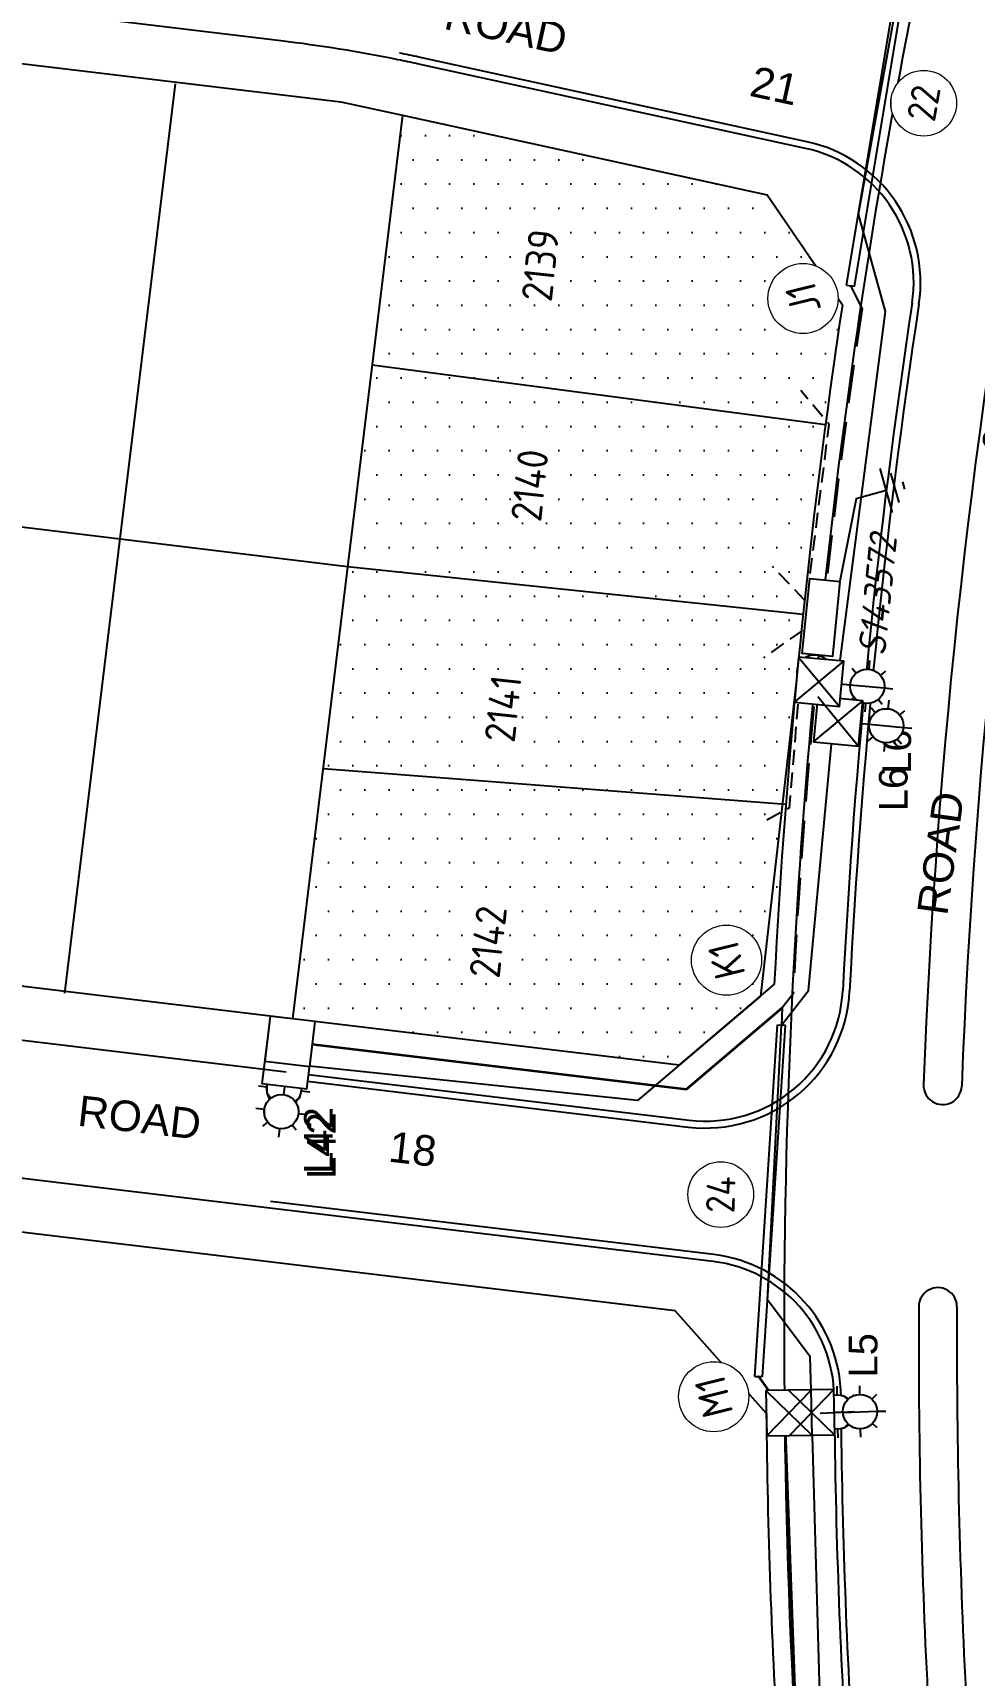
# Model space of a CAD drawing. Extents: x 294483 to 298733, y 6233899 to 6239242.
# Drawn here: x 296224.8 to 296286.4, y 6236632.6 to 6236740.2 of the extents above; entities that cross this region are included whole.
import ezdxf
from ezdxf.enums import TextEntityAlignment as Align

# ---------------------------------------------------------------- set-up
doc = ezdxf.new("R2010")
doc.units = 0
doc.linetypes.add('DASHED', pattern=[0.75, 0.5, -0.25])
doc.linetypes.add('Trench-Service', pattern=[1.5, 1, -0.5])
for name, color, linetype in [('_User Duct ID', 3, 'Continuous'), ('_USER_SITEPLAN', 7, 'Continuous'), ('_User_SLCP', 6, 'Continuous'), ('Duct_SP_NEW', 2, 'Continuous'), ('Equip_LV_NEW', 2, 'Continuous'), ('Equip_SP_SL_NEW', 2, 'Continuous'), ('Mains_LV_NEW_R6', 2, 'Continuous'), ('Mains_LV_NEW_T84', 2, 'Continuous'), ('Mains_SL_NEW_C57', 2, 'Continuous'), ('Notes', 7, 'Continuous'), ('Notes_LV_MISC', 7, 'Continuous'), ('Notes_SP_NEW', 2, 'Continuous'), ('Services_SP_NEW_UG', 2, 'Trench-Service'), ('SupportsOH_SP_TR_HV_LV_SL_EXT', 7, 'Continuous'), ('SupportsUG_SP_LV_NEW', 2, 'Continuous'), ('SupportsUG_SP_LV_SL_NEW', 2, 'Continuous'), ('Trench_SP_NEW', 2, 'Continuous')]:
    doc.layers.add(name, color=color, linetype=linetype)
doc.layers.add('Cadastre Land Parcels_SP_EXT', color=9, linetype='Continuous', lineweight=5)
doc.styles.add('iecARIAL', font='arial.ttf', dxfattribs={"height": 2})
doc.styles.add('ieISOCP', font='isocp.shx')
doc.styles.add('POLE_LABEL', font='arial.ttf')
doc.styles.add('SL_LABEL', font='arial.ttf')
doc.styles.get("Standard").update_dxf_attribs({"font": 'isocp.shx'})
doc.linetypes.add('Cable 4', pattern='A,5.25,-0.1,["o",Standard,S=2,R=0,X=1.5,Y=-0.7],-4', length=9.35)
doc.linetypes.add('Cable 5', pattern='A,10,-1,["o",Standard,S=2,R=0,X=-1,Y=-0.7],-1e-05,["o",Standard,S=2,R=0,X=-0.2,Y=-0.7],-1.2', length=12.20001)
doc.linetypes.add('Cable New UG', pattern='A,7,-0.25,["x",Standard,S=2,R=0,X=0.2,Y=-0.8],-2.1', length=9.35)
doc.linetypes.add('IE Trench HV', pattern='A,7,-0.2,["/",Standard,S=3,R=0,X=0.6,Y=-1.4],-2.5', length=9.7)

# ---------------------------------------------------------------- blocks, each defined once
blk = doc.blocks.new('PILLAR_NEW')
for tag, height, flags, p in [('ASSET_NUM', 2.5, 8, (2, 4)), ('STREET_CODE', 0.2, 9, (1.5, 2)), ('OWNED_BY', 0.2, 9, (1.5, 1.8))]:
    blk.add_attdef(tag, text='', height=height, dxfattribs=dict(flags=flags)).set_placement(p, align=Align.MIDDLE_LEFT)
blk.add_wipeout([(-2.47, 0.99), (2.47, 0.99), (2.47, -0.99), (-2.47, -0.99)])
at = {"lineweight": -3}
blk.add_lwpolyline([(-2.47, 0.99), (2.47, 0.99), (2.47, -0.99), (-2.47, -0.99)], close=True, dxfattribs=at)
for tag, flags, p in [('STATE', 9, (1.5, 1.2)), ('SUPPORT_TYPE', 9, (1.5, 1)), ('OPERATED_BY', 9, (1.5, 1.6)), ('MAINTAINED_BY', 9, (1.5, 1.4)), ('SUBURB', 9, (1.5, 0.2)), ('STREETNAME', 9, (1.5, 0)), ('USAGE', 9, (1.5, 0.8)), ('LEGEND', 9, (1.5, 0.6)), ('PARENT', 9, (1.5, 0.4)), ('Z', 1, (1.5, -0.6)), ('LOCATION', 9, (1.5, -0.2)), ('NOTES', 9, (1.5, -0.4))]:
    blk.add_attdef(tag, text='', height=0.2, dxfattribs=dict(flags=flags)).set_placement(p, align=Align.MIDDLE_LEFT)
blk = doc.blocks.new('*U15')
blk.add_line((0, 0), (0, 0))
for tag, p, flags in [('Z', (0, 0), 1), ('OPERATED_BY', (0, -9.61), 9)]:
    blk.add_attdef(tag, p, '', height=0.2, dxfattribs=dict(flags=flags))
at = {"style": 'SL_LABEL', "flags": 9}
blk.add_attdef('STREET_CODE', text='', height=0.2, dxfattribs=at).set_placement((0, -0.2), align=Align.MIDDLE_LEFT)
for tag, height, flags, p in [('CONSTRUCTED_VOLTAGE', 0.2, 9, (0, -0.4)), ('CONTROL_TYPE', 0.2, 9, (0, -0.6)), ('LANTERN_PURPOSE', 0.2, 9, (0, -0.8)), ('LANTERN_TYPE', 0.2, 9, (0, -1)), ('NO_PHASES', 0.2, 9, (0, -1.2)), ('OPERATING_VOLTAGE', 0.2, 9, (0, -1.4)), ('STATE', 0.2, 9, (0, -2)), ('ORIENTATION', 0.2, 9, (0, -1.6)), ('OWNED_BY', 0.2, 9, (0, -1.8)), ('USAGE', 0.2, 9, (0, -2.2)), ('CEXIST', 0.2, 9, (0, -2.4)), ('CNEW', 0.2, 9, (0, -2.6)), ('CNUMBER', 0.2, 9, (0, -2.8)), ('LNUMBER', 2.5, 8, (1.2, -2.8)), ('CREMOVE', 0.2, 9, (0, -3)), ('CREPLACE', 0.2, 9, (0, -3.2)), ('LKINGHEIGHT', 0.2, 9, (0, -3.4)), ('LBRACKET', 0.2, 9, (0, -3.6)), ('LBRACKETVOCAB', 0.2, 9, (0, -3.8)), ('LCATEGORY', 0.2, 9, (0, -4)), ('LCHARGE1', 0.2, 9, (0, -4.2)), ('LCHARGE1PERCENT', 0.2, 9, (0, -4.4)), ('LCHARGE2', 0.2, 9, (0, -4.6)), ('LCHARGE2PERCENT', 0.2, 9, (0, -4.8)), ('LCHARGE3', 0.2, 9, (0, -5)), ('LCHARGE3PERCENT', 0.2, 9, (0, -5.2)), ('LEXIST', 0.2, 9, (0, -5.4)), ('LLAMP', 0.2, 9, (0, -5.6)), ('LLAMPVOCAB', 0.2, 9, (0, -5.8)), ('LMAST', 0.2, 9, (0, -6)), ('LMASTVOCAB', 0.2, 9, (0, -6.2)), ('LNEW', 0.2, 9, (0, -6.4)), ('LANTNUMBER', 0.2, 9, (0, -6.6)), ('LOUTREACH', 0.2, 9, (0, -7)), ('LOUTREACHVOCAB', 0.2, 9, (0, -7.2)), ('SUBURB', 0.2, 9, (0, -8.6)), ('LRATECODE', 0.2, 9, (0, -7.4)), ('LREMOVE', 0.2, 9, (0, -7.6)), ('LREPLACE', 0.2, 9, (0, -7.8)), ('LTYPE', 0.2, 9, (0, -8)), ('LTYPEVOCAB', 0.2, 9, (0, -8.2)), ('LEGEND', 0.2, 9, (0, -8.4)), ('STREETNAME', 0.2, 9, (0, -8.8)), ('LOCATION', 0.2, 9, (0, -9)), ('NOTES', 0.2, 9, (0, -9.2)), ('MAINTAINED_BY', 0.2, 9, (0, -9.86))]:
    blk.add_attdef(tag, text='', height=height, dxfattribs=dict(flags=flags)).set_placement(p, align=Align.MIDDLE_LEFT)
at = {"color": 82, "lineweight": 25, "true_color": 0x23df20}
blk.add_wipeout([(0, 5.72), (-0.43, 5.65), (-0.86, 5.45), (-1.18, 5.14), (-1.35, 4.86), (-1.5, 4.22), (-1.33, 3.53), (-1.06, 3.16), (-0.61, 2.85), (0, 2.72), (0.67, 2.87), (1.06, 3.16), (1.35, 3.57), (1.5, 4.22), (1.39, 4.77), (1.06, 5.28), (0.64, 5.58)], dxfattribs=at)
for p, q in [((0, 5.72), (0, 6.47)), ((-1.46, 5.68), (-1.06, 5.28)), ((1.46, 5.68), (1.06, 5.28)), ((-2.25, 4.22), (-1.5, 4.22)), ((-1.46, 2.76), (-1.06, 3.16)), ((1.46, 2.76), (1.06, 3.16)), ((1.5, 4.22), (2.25, 4.22)), ((0, 0), (0, 2.72))]:
    blk.add_line(p, q)
blk.add_circle((0, 4.22), 1.5)
blk = doc.blocks.new('COLUMN_NEW')
for tag, height, flags, p in [('ASSET_NUM', 2.5, 8, (2, 2)), ('LOCATION', 0.2, 9, (1.5, -2.2)), ('Z', 0.2, 1, (1.5, -2.8)), ('NOTES', 0.2, 9, (1.5, -2.4)), ('LABEL_ALIGNMENT', 0.2, 9, (1.5, -2.6))]:
    blk.add_attdef(tag, text='', height=height, dxfattribs=dict(flags=flags)).set_placement(p, align=Align.MIDDLE_LEFT)
blk.add_wipeout([(-1.485, -1.485), (1.485, -1.485), (1.485, 1.485), (-1.485, 1.485)])
at = {"lineweight": -3}
blk.add_lwpolyline([(-1.485, -1.485), (1.485, -1.485), (1.485, 1.485), (-1.485, 1.485)], close=True, dxfattribs=at)
at = {"style": 'POLE_LABEL', "flags": 9}
blk.add_attdef('STRUCTURE_PLANT_NUMBER', text='', height=0.2, dxfattribs=at).set_placement((1.5, 0.242), align=Align.MIDDLE_LEFT)
at = {"flags": 9}
for tag, p in [('STREET_CODE', (1.5, 0)), ('STATE', (1.5, -1)), ('COLUMN_TYPE', (1.5, -0.2)), ('OWNED_BY', (1.5, -0.4)), ('OPERATED_BY', (1.5, -0.6)), ('MAINTAINED_BY', (1.5, -0.8)), ('SUBURB', (1.5, -1.8)), ('STREETNAME', (1.5, -2)), ('USAGE', (1.5, -1.2)), ('LEGEND', (1.5, -1.4)), ('PARENT', (1.5, -1.6))]:
    blk.add_attdef(tag, text='', height=0.2, dxfattribs=at).set_placement(p, align=Align.MIDDLE_LEFT)
blk = doc.blocks.new('*U25')
blk.add_line((0, 0), (0, 0))
for tag, p, flags in [('Z', (0, 0), 1), ('OPERATED_BY', (0, -9.61), 9)]:
    blk.add_attdef(tag, p, '', height=0.2, dxfattribs=dict(flags=flags))
at = {"style": 'SL_LABEL', "flags": 9}
blk.add_attdef('STREET_CODE', text='', height=0.2, dxfattribs=at).set_placement((0, -0.2), align=Align.MIDDLE_LEFT)
for tag, height, flags, p in [('CONSTRUCTED_VOLTAGE', 0.2, 9, (0, -0.4)), ('CONTROL_TYPE', 0.2, 9, (0, -0.6)), ('LANTERN_PURPOSE', 0.2, 9, (0, -0.8)), ('LANTERN_TYPE', 0.2, 9, (0, -1)), ('NO_PHASES', 0.2, 9, (0, -1.2)), ('OPERATING_VOLTAGE', 0.2, 9, (0, -1.4)), ('STATE', 0.2, 9, (0, -2)), ('ORIENTATION', 0.2, 9, (0, -1.6)), ('OWNED_BY', 0.2, 9, (0, -1.8)), ('USAGE', 0.2, 9, (0, -2.2)), ('CEXIST', 0.2, 9, (0, -2.4)), ('CNEW', 0.2, 9, (0, -2.6)), ('CNUMBER', 0.2, 9, (0, -2.8)), ('LNUMBER', 2.5, 8, (1.2, -2.8)), ('CREMOVE', 0.2, 9, (0, -3)), ('CREPLACE', 0.2, 9, (0, -3.2)), ('LKINGHEIGHT', 0.2, 9, (0, -3.4)), ('LBRACKET', 0.2, 9, (0, -3.6)), ('LBRACKETVOCAB', 0.2, 9, (0, -3.8)), ('LCATEGORY', 0.2, 9, (0, -4)), ('LCHARGE1', 0.2, 9, (0, -4.2)), ('LCHARGE1PERCENT', 0.2, 9, (0, -4.4)), ('LCHARGE2', 0.2, 9, (0, -4.6)), ('LCHARGE2PERCENT', 0.2, 9, (0, -4.8)), ('LCHARGE3', 0.2, 9, (0, -5)), ('LCHARGE3PERCENT', 0.2, 9, (0, -5.2)), ('LEXIST', 0.2, 9, (0, -5.4)), ('LLAMP', 0.2, 9, (0, -5.6)), ('LLAMPVOCAB', 0.2, 9, (0, -5.8)), ('LMAST', 0.2, 9, (0, -6)), ('LMASTVOCAB', 0.2, 9, (0, -6.2)), ('LNEW', 0.2, 9, (0, -6.4)), ('LANTNUMBER', 0.2, 9, (0, -6.6)), ('LOUTREACH', 0.2, 9, (0, -7)), ('LOUTREACHVOCAB', 0.2, 9, (0, -7.2)), ('SUBURB', 0.2, 9, (0, -8.6)), ('LRATECODE', 0.2, 9, (0, -7.4)), ('LREMOVE', 0.2, 9, (0, -7.6)), ('LREPLACE', 0.2, 9, (0, -7.8)), ('LTYPE', 0.2, 9, (0, -8)), ('LTYPEVOCAB', 0.2, 9, (0, -8.2)), ('LEGEND', 0.2, 9, (0, -8.4)), ('STREETNAME', 0.2, 9, (0, -8.8)), ('LOCATION', 0.2, 9, (0, -9)), ('NOTES', 0.2, 9, (0, -9.2)), ('MAINTAINED_BY', 0.2, 9, (0, -9.86))]:
    blk.add_attdef(tag, text='', height=height, dxfattribs=dict(flags=flags)).set_placement(p, align=Align.MIDDLE_LEFT)
at = {"color": 82, "lineweight": 25, "true_color": 0x23df20}
blk.add_wipeout([(0, 5.72), (-0.43, 5.65), (-0.86, 5.45), (-1.18, 5.14), (-1.35, 4.86), (-1.5, 4.22), (-1.33, 3.53), (-1.06, 3.16), (-0.61, 2.85), (0, 2.72), (0.67, 2.87), (1.06, 3.16), (1.35, 3.57), (1.5, 4.22), (1.39, 4.77), (1.06, 5.28), (0.64, 5.58)], dxfattribs=at)
for p, q in [((0, 5.72), (0, 6.47)), ((-1.46, 5.68), (-1.06, 5.28)), ((1.46, 5.68), (1.06, 5.28)), ((-2.25, 4.22), (-1.5, 4.22)), ((-1.46, 2.76), (-1.06, 3.16)), ((1.46, 2.76), (1.06, 3.16)), ((1.5, 4.22), (2.25, 4.22)), ((0, 0), (0, 2.72))]:
    blk.add_line(p, q)
blk.add_circle((0, 4.22), 1.5)
blk = doc.blocks.new('DUCT_INDICATOR')
at = {"color": 7, "lineweight": 9}
blk.add_attdef('CODE', text='', height=1.8, dxfattribs=at).set_placement((-4.4, 4.91), align=Align.MIDDLE_CENTER)
at = {"color": 7, "linetype": 'Continuous'}
blk.add_wipeout([(0, 2.87), (-0.98, 2.7), (-1.6, 2.39), (-2.18, 1.88), (-2.67, 1.06), (-2.87, 0), (-2.74, -0.87), (-2.4, -1.58), (-1.97, -2.09), (-1.13, -2.64), (-0.48, -2.83), (0.75, -2.78), (1.67, -2.34), (2.39, -1.59), (2.69, -1), (2.84, -0.42), (2.87, 0), (2.82, 0.56), (2.68, 1.05), (2.49, 1.44), (2.19, 1.86), (1.81, 2.23), (1.32, 2.55), (0.85, 2.75)], dxfattribs=at)
at = {"color": 7, "lineweight": 18}
blk.add_circle((0, 0), 2.87, dxfattribs=at)
at = {"color": 7, "lineweight": 9, "flags": 1}
blk.add_attdef('Z', (0, 0), '', height=0.2, dxfattribs=at)
blk = doc.blocks.new('*U136')
blk.add_line((0, 0), (0, 0))
for tag, p, flags in [('Z', (0, 0), 1), ('OPERATED_BY', (0, -9.61), 9)]:
    blk.add_attdef(tag, p, '', height=0.2, dxfattribs=dict(flags=flags))
at = {"style": 'SL_LABEL', "flags": 9}
blk.add_attdef('STREET_CODE', text='', height=0.2, dxfattribs=at).set_placement((0, -0.2), align=Align.MIDDLE_LEFT)
for tag, height, flags, p in [('CONSTRUCTED_VOLTAGE', 0.2, 9, (0, -0.4)), ('CONTROL_TYPE', 0.2, 9, (0, -0.6)), ('LANTERN_PURPOSE', 0.2, 9, (0, -0.8)), ('LANTERN_TYPE', 0.2, 9, (0, -1)), ('NO_PHASES', 0.2, 9, (0, -1.2)), ('OPERATING_VOLTAGE', 0.2, 9, (0, -1.4)), ('STATE', 0.2, 9, (0, -2)), ('ORIENTATION', 0.2, 9, (0, -1.6)), ('OWNED_BY', 0.2, 9, (0, -1.8)), ('USAGE', 0.2, 9, (0, -2.2)), ('CEXIST', 0.2, 9, (0, -2.4)), ('CNEW', 0.2, 9, (0, -2.6)), ('CNUMBER', 0.2, 9, (0, -2.8)), ('LNUMBER', 2.5, 8, (1.2, -2.8)), ('CREMOVE', 0.2, 9, (0, -3)), ('CREPLACE', 0.2, 9, (0, -3.2)), ('LKINGHEIGHT', 0.2, 9, (0, -3.4)), ('LBRACKET', 0.2, 9, (0, -3.6)), ('LBRACKETVOCAB', 0.2, 9, (0, -3.8)), ('LCATEGORY', 0.2, 9, (0, -4)), ('LCHARGE1', 0.2, 9, (0, -4.2)), ('LCHARGE1PERCENT', 0.2, 9, (0, -4.4)), ('LCHARGE2', 0.2, 9, (0, -4.6)), ('LCHARGE2PERCENT', 0.2, 9, (0, -4.8)), ('LCHARGE3', 0.2, 9, (0, -5)), ('LCHARGE3PERCENT', 0.2, 9, (0, -5.2)), ('LEXIST', 0.2, 9, (0, -5.4)), ('LLAMP', 0.2, 9, (0, -5.6)), ('LLAMPVOCAB', 0.2, 9, (0, -5.8)), ('LMAST', 0.2, 9, (0, -6)), ('LMASTVOCAB', 0.2, 9, (0, -6.2)), ('LNEW', 0.2, 9, (0, -6.4)), ('LANTNUMBER', 0.2, 9, (0, -6.6)), ('LOUTREACH', 0.2, 9, (0, -7)), ('LOUTREACHVOCAB', 0.2, 9, (0, -7.2)), ('SUBURB', 0.2, 9, (0, -8.6)), ('LRATECODE', 0.2, 9, (0, -7.4)), ('LREMOVE', 0.2, 9, (0, -7.6)), ('LREPLACE', 0.2, 9, (0, -7.8)), ('LTYPE', 0.2, 9, (0, -8)), ('LTYPEVOCAB', 0.2, 9, (0, -8.2)), ('LEGEND', 0.2, 9, (0, -8.4)), ('STREETNAME', 0.2, 9, (0, -8.8)), ('LOCATION', 0.2, 9, (0, -9)), ('NOTES', 0.2, 9, (0, -9.2)), ('MAINTAINED_BY', 0.2, 9, (0, -9.86))]:
    blk.add_attdef(tag, text='', height=height, dxfattribs=dict(flags=flags)).set_placement(p, align=Align.MIDDLE_LEFT)
at = {"color": 82, "lineweight": 25, "true_color": 0x23df20}
blk.add_wipeout([(0, 5.72), (-0.43, 5.65), (-0.86, 5.45), (-1.18, 5.14), (-1.35, 4.86), (-1.5, 4.22), (-1.33, 3.53), (-1.06, 3.16), (-0.61, 2.85), (0, 2.72), (0.67, 2.87), (1.06, 3.16), (1.35, 3.57), (1.5, 4.22), (1.39, 4.77), (1.06, 5.28), (0.64, 5.58)], dxfattribs=at)
for p, q in [((0, 5.72), (0, 6.47)), ((-1.46, 5.68), (-1.06, 5.28)), ((1.46, 5.68), (1.06, 5.28)), ((-2.25, 4.22), (-1.5, 4.22)), ((-1.46, 2.76), (-1.06, 3.16)), ((1.46, 2.76), (1.06, 3.16)), ((1.5, 4.22), (2.25, 4.22)), ((0, 0), (0, 2.72))]:
    blk.add_line(p, q)
blk.add_circle((0, 4.22), 1.5)
blk = doc.blocks.new('*U137')
blk.add_line((0, 0), (0, 0))
for tag, p, flags in [('Z', (0, 0), 1), ('OPERATED_BY', (0, -9.61), 9)]:
    blk.add_attdef(tag, p, '', height=0.2, dxfattribs=dict(flags=flags))
at = {"style": 'SL_LABEL', "flags": 9}
blk.add_attdef('STREET_CODE', text='', height=0.2, dxfattribs=at).set_placement((0, -0.2), align=Align.MIDDLE_LEFT)
for tag, height, flags, p in [('CONSTRUCTED_VOLTAGE', 0.2, 9, (0, -0.4)), ('CONTROL_TYPE', 0.2, 9, (0, -0.6)), ('LANTERN_PURPOSE', 0.2, 9, (0, -0.8)), ('LANTERN_TYPE', 0.2, 9, (0, -1)), ('NO_PHASES', 0.2, 9, (0, -1.2)), ('OPERATING_VOLTAGE', 0.2, 9, (0, -1.4)), ('STATE', 0.2, 9, (0, -2)), ('ORIENTATION', 0.2, 9, (0, -1.6)), ('OWNED_BY', 0.2, 9, (0, -1.8)), ('USAGE', 0.2, 9, (0, -2.2)), ('CEXIST', 0.2, 9, (0, -2.4)), ('CNEW', 0.2, 9, (0, -2.6)), ('CNUMBER', 0.2, 9, (0, -2.8)), ('LNUMBER', 2.5, 8, (1.2, -2.8)), ('CREMOVE', 0.2, 9, (0, -3)), ('CREPLACE', 0.2, 9, (0, -3.2)), ('LKINGHEIGHT', 0.2, 9, (0, -3.4)), ('LBRACKET', 0.2, 9, (0, -3.6)), ('LBRACKETVOCAB', 0.2, 9, (0, -3.8)), ('LCATEGORY', 0.2, 9, (0, -4)), ('LCHARGE1', 0.2, 9, (0, -4.2)), ('LCHARGE1PERCENT', 0.2, 9, (0, -4.4)), ('LCHARGE2', 0.2, 9, (0, -4.6)), ('LCHARGE2PERCENT', 0.2, 9, (0, -4.8)), ('LCHARGE3', 0.2, 9, (0, -5)), ('LCHARGE3PERCENT', 0.2, 9, (0, -5.2)), ('LEXIST', 0.2, 9, (0, -5.4)), ('LLAMP', 0.2, 9, (0, -5.6)), ('LLAMPVOCAB', 0.2, 9, (0, -5.8)), ('LMAST', 0.2, 9, (0, -6)), ('LMASTVOCAB', 0.2, 9, (0, -6.2)), ('LNEW', 0.2, 9, (0, -6.4)), ('LANTNUMBER', 0.2, 9, (0, -6.6)), ('LOUTREACH', 0.2, 9, (0, -7)), ('LOUTREACHVOCAB', 0.2, 9, (0, -7.2)), ('SUBURB', 0.2, 9, (0, -8.6)), ('LRATECODE', 0.2, 9, (0, -7.4)), ('LREMOVE', 0.2, 9, (0, -7.6)), ('LREPLACE', 0.2, 9, (0, -7.8)), ('LTYPE', 0.2, 9, (0, -8)), ('LTYPEVOCAB', 0.2, 9, (0, -8.2)), ('LEGEND', 0.2, 9, (0, -8.4)), ('STREETNAME', 0.2, 9, (0, -8.8)), ('LOCATION', 0.2, 9, (0, -9)), ('NOTES', 0.2, 9, (0, -9.2)), ('MAINTAINED_BY', 0.2, 9, (0, -9.86))]:
    blk.add_attdef(tag, text='', height=height, dxfattribs=dict(flags=flags)).set_placement(p, align=Align.MIDDLE_LEFT)
at = {"color": 82, "lineweight": 25, "true_color": 0x23df20}
blk.add_wipeout([(0, 5.72), (-0.43, 5.65), (-0.86, 5.45), (-1.18, 5.14), (-1.35, 4.86), (-1.5, 4.22), (-1.33, 3.53), (-1.06, 3.16), (-0.61, 2.85), (0, 2.72), (0.67, 2.87), (1.06, 3.16), (1.35, 3.57), (1.5, 4.22), (1.39, 4.77), (1.06, 5.28), (0.64, 5.58)], dxfattribs=at)
for p, q in [((0, 5.72), (0, 6.47)), ((-1.46, 5.68), (-1.06, 5.28)), ((1.46, 5.68), (1.06, 5.28)), ((-2.25, 4.22), (-1.5, 4.22)), ((-1.46, 2.76), (-1.06, 3.16)), ((1.46, 2.76), (1.06, 3.16)), ((1.5, 4.22), (2.25, 4.22)), ((0, 0), (0, 2.72))]:
    blk.add_line(p, q)
blk.add_circle((0, 4.22), 1.5)
blk = doc.blocks.new('*U142')
blk.add_line((0, 0), (0, 0))
for tag, p, flags in [('Z', (0, 0), 1), ('OPERATED_BY', (0, -9.61), 9)]:
    blk.add_attdef(tag, p, '', height=0.2, dxfattribs=dict(flags=flags))
at = {"style": 'SL_LABEL', "flags": 9}
blk.add_attdef('STREET_CODE', text='', height=0.2, dxfattribs=at).set_placement((0, -0.2), align=Align.MIDDLE_LEFT)
for tag, height, flags, p in [('CONSTRUCTED_VOLTAGE', 0.2, 9, (0, -0.4)), ('CONTROL_TYPE', 0.2, 9, (0, -0.6)), ('LANTERN_PURPOSE', 0.2, 9, (0, -0.8)), ('LANTERN_TYPE', 0.2, 9, (0, -1)), ('NO_PHASES', 0.2, 9, (0, -1.2)), ('OPERATING_VOLTAGE', 0.2, 9, (0, -1.4)), ('STATE', 0.2, 9, (0, -2)), ('ORIENTATION', 0.2, 9, (0, -1.6)), ('OWNED_BY', 0.2, 9, (0, -1.8)), ('USAGE', 0.2, 9, (0, -2.2)), ('CEXIST', 0.2, 9, (0, -2.4)), ('CNEW', 0.2, 9, (0, -2.6)), ('CNUMBER', 0.2, 9, (0, -2.8)), ('LNUMBER', 2.5, 8, (1.2, -2.8)), ('CREMOVE', 0.2, 9, (0, -3)), ('CREPLACE', 0.2, 9, (0, -3.2)), ('LKINGHEIGHT', 0.2, 9, (0, -3.4)), ('LBRACKET', 0.2, 9, (0, -3.6)), ('LBRACKETVOCAB', 0.2, 9, (0, -3.8)), ('LCATEGORY', 0.2, 9, (0, -4)), ('LCHARGE1', 0.2, 9, (0, -4.2)), ('LCHARGE1PERCENT', 0.2, 9, (0, -4.4)), ('LCHARGE2', 0.2, 9, (0, -4.6)), ('LCHARGE2PERCENT', 0.2, 9, (0, -4.8)), ('LCHARGE3', 0.2, 9, (0, -5)), ('LCHARGE3PERCENT', 0.2, 9, (0, -5.2)), ('LEXIST', 0.2, 9, (0, -5.4)), ('LLAMP', 0.2, 9, (0, -5.6)), ('LLAMPVOCAB', 0.2, 9, (0, -5.8)), ('LMAST', 0.2, 9, (0, -6)), ('LMASTVOCAB', 0.2, 9, (0, -6.2)), ('LNEW', 0.2, 9, (0, -6.4)), ('LANTNUMBER', 0.2, 9, (0, -6.6)), ('LOUTREACH', 0.2, 9, (0, -7)), ('LOUTREACHVOCAB', 0.2, 9, (0, -7.2)), ('SUBURB', 0.2, 9, (0, -8.6)), ('LRATECODE', 0.2, 9, (0, -7.4)), ('LREMOVE', 0.2, 9, (0, -7.6)), ('LREPLACE', 0.2, 9, (0, -7.8)), ('LTYPE', 0.2, 9, (0, -8)), ('LTYPEVOCAB', 0.2, 9, (0, -8.2)), ('LEGEND', 0.2, 9, (0, -8.4)), ('STREETNAME', 0.2, 9, (0, -8.8)), ('LOCATION', 0.2, 9, (0, -9)), ('NOTES', 0.2, 9, (0, -9.2)), ('MAINTAINED_BY', 0.2, 9, (0, -9.86))]:
    blk.add_attdef(tag, text='', height=height, dxfattribs=dict(flags=flags)).set_placement(p, align=Align.MIDDLE_LEFT)
at = {"color": 82, "lineweight": 25, "true_color": 0x23df20}
blk.add_wipeout([(0, 5.72), (-0.43, 5.65), (-0.86, 5.45), (-1.18, 5.14), (-1.35, 4.86), (-1.5, 4.22), (-1.33, 3.53), (-1.06, 3.16), (-0.61, 2.85), (0, 2.72), (0.67, 2.87), (1.06, 3.16), (1.35, 3.57), (1.5, 4.22), (1.39, 4.77), (1.06, 5.28), (0.64, 5.58)], dxfattribs=at)
for p, q in [((0, 5.72), (0, 6.47)), ((-1.46, 5.68), (-1.06, 5.28)), ((1.46, 5.68), (1.06, 5.28)), ((-2.25, 4.22), (-1.5, 4.22)), ((-1.46, 2.76), (-1.06, 3.16)), ((1.46, 2.76), (1.06, 3.16)), ((1.5, 4.22), (2.25, 4.22)), ((0, 0), (0, 2.72))]:
    blk.add_line(p, q)
blk.add_circle((0, 4.22), 1.5)
blk = doc.blocks.new('*U195')
for tag, flags, p in [('ACTUAL_STATUS', 9, (1.5, 0)), ('STATE', 9, (1.5, -1)), ('SWITCH_TYPE', 9, (1.5, -1.2)), ('CONSTRUCTED_VOLTAGE', 9, (1.5, -0.2)), ('NO_PHASES', 9, (1.5, -0.4)), ('OPERATING_VOLTAGE', 9, (1.5, -0.6)), ('ORIENTATION', 9, (1.5, -0.8)), ('USAGE', 9, (1.5, -1.4)), ('TYPE', 9, (1.5, -2.6)), ('Z', 1, (1.5, -2.8)), ('NOTES', 9, (1.5, -1.6)), ('OWNED_BY', 9, (1.5, -1.8)), ('OPERATED_BY', 9, (1.5, -2)), ('MAINTAINED_BY', 9, (1.5, -2.2)), ('NUMBER_OF_PHASES', 9, (1.5, -2.4))]:
    blk.add_attdef(tag, text='', height=0.2, dxfattribs=dict(flags=flags)).set_placement(p, align=Align.MIDDLE_LEFT)
blk.add_wipeout([(9.35, -3.17), (9.17, -3.23), (9.01, -3.32), (8.85, -3.42), (8.71, -3.55), (8.58, -3.69), (8.48, -3.84), (8.39, -4.01), (8.33, -4.18), (8.29, -4.37), (8.27, -4.55), (8.27, -4.74), (8.3, -4.93), (8.35, -5.11), (8.43, -5.28), (8.52, -5.44), (8.64, -5.59), (8.77, -5.72), (8.91, -5.84), (9.08, -5.94), (9.25, -6.01), (9.43, -6.07), (9.61, -6.1), (9.8, -6.1), (9.99, -6.09), (10.17, -6.05), (10.35, -5.98), (10.51, -5.9), (10.67, -5.79), (10.81, -5.67), (10.94, -5.53), (11.04, -5.38), (11.13, -5.21), (11.19, -5.03), (11.24, -4.85), (11.25, -4.66), (11.25, -4.48), (11.22, -4.29), (11.17, -4.11), (11.1, -3.94), (11, -3.78), (10.89, -3.63), (10.75, -3.49), (10.61, -3.38), (10.45, -3.28), (10.27, -3.21), (10.09, -3.15), (9.91, -3.12), (9.72, -3.12), (9.53, -3.13)])
for p, q in [((8.82, -5.78), (10.26, -3.19)), ((9.26, -6.02), (10.7, -3.44))]:
    blk.add_line(p, q)
blk.add_circle((9.76, -4.61), 1.5)
blk = doc.blocks.new('Earth')
for p, q in [((0, -2.04), (0, 0)), ((-1.5, -2.04), (1.5, -2.04)), ((-1, -2.64), (1, -2.64)), ((-0.25, -3.24), (0.25, -3.24))]:
    blk.add_line(p, q)

msp = doc.modelspace()

# ---------------------------------------------------------------- hatches: boundary and pattern name
at = {"layer": 'Notes'}
h = msp.add_hatch(dxfattribs=at)
h.set_pattern_fill('DOTS', color=256)
h.paths.add_polyline_path([(296272.88885, 6236729.58547), (296249.01652, 6236734.78735), (296247.03073, 6236718.44959), (296276.71516, 6236714.52521, -0.004334937), (296277.82299, 6236722.38026)])
h.paths.add_polyline_path([(296258.99221, 6236722.38001), (296259.2646, 6236724.89966), (296257.9613, 6236725.04055), (296257.68892, 6236722.5209)], flags=24)
h = msp.add_hatch(dxfattribs=at)
h.set_pattern_fill('DOTS', color=256)
h.paths.add_polyline_path([(296276.71516, 6236714.52521), (296247.03073, 6236718.44959), (296245.42527, 6236705.24096), (296275.24667, 6236702.11519, -0.006829066)])
h.paths.add_polyline_path([(296258.24453, 6236707.98136), (296258.5174, 6236710.50544), (296257.27698, 6236710.63954), (296257.00411, 6236708.11545)], flags=24)
h = msp.add_hatch(dxfattribs=at)
h.set_pattern_fill('DOTS', color=256)
h.paths.add_polyline_path([(296275.24667, 6236702.11519), (296245.42527, 6236705.24096), (296243.81612, 6236692.00193), (296274.1177, 6236689.66989, -0.00682895)])
h.paths.add_polyline_path([(296256.51272, 6236693.52258), (296256.76669, 6236695.87182), (296255.52678, 6236696.00586), (296255.27281, 6236693.65662)], flags=24)

# ---------------------------------------------------------------- linework, layer by layer
at = {"layer": 'Cadastre Land Parcels_SP_EXT'}
for p, q in [((296249.02101, 6236734.78637), (296272.88885, 6236729.58547)), ((296272.88885, 6236729.58547), (296277.82299, 6236722.38026)), ((296247.03073, 6236718.44959), (296276.71516, 6236714.52521)), ((296245.42527, 6236705.24096), (296275.24667, 6236702.11519)), ((296243.81612, 6236692.00193), (296274.1177, 6236689.66989)), ((296239.91435, 6236659.72893), (296073.02133, 6236679.79465)), ((296267.13856, 6236672.57097), (296273.36174, 6236677.84884)), ((296267.13856, 6236672.57097), (296241.82429, 6236675.61453)), ((296266.8641, 6236656.48874), (296239.91435, 6236659.72893)), ((296272.84204, 6236649.77254), (296266.8641, 6236656.48874))]:
    msp.add_line(p, q, dxfattribs=at)
at = {"layer": 'Duct_SP_NEW'}
for p, q in [((296278.09653, 6236723.65277), (296281.93377, 6236746.68734)), ((296278.60946, 6236723.56732), (296282.4467, 6236746.60189)), ((296278.09653, 6236723.65277), (296278.353, 6236723.61005)), ((296278.60946, 6236723.56732), (296278.353, 6236723.61005)), ((296272.08138, 6236652.18739), (296273.57538, 6236675.21193)), ((296273.57538, 6236675.21193), (296273.83483, 6236675.1951)), ((296274.09429, 6236675.17826), (296273.83483, 6236675.1951)), ((296272.08138, 6236652.18739), (296272.34084, 6236652.17056)), ((296272.60029, 6236652.15372), (296272.34084, 6236652.17056))]:
    msp.add_line(p, q, dxfattribs=at)
at = {"layer": 'Mains_LV_NEW_R6', "color": 150, "linetype": 'Cable 4', "lineweight": 35, "ltscale": 0.5, "flags": 128}
msp.add_lwpolyline([(296241.64523, 6236674.12525), (296267.6058, 6236671.00399), (296273.88196, 6236676.32346)], dxfattribs=at)
at = {"layer": 'Mains_LV_NEW_T84', "color": 170, "linetype": 'Cable New UG', "ltscale": 0.75}
for centre, radius, start, end in [((296730.26881, 6236654.56405), 456.3, 167.9675288, 177.0826305), ((296743.61298, 6236654.97141), 469.6074, 177.21513, 183.4147777)]:
    msp.add_arc(centre, radius, start, end, dxfattribs=at)
at = {"layer": 'Mains_SL_NEW_C57', "color": 2, "linetype": 'Cable 5', "ltscale": 0.5, "elevation": 12, "flags": 128}
for points in [[(296294.16672, 6236517.43187), (296282.05998, 6236577.10531), (296282.03086, 6236579.25236), (296281.16205, 6236581.42315), (296280.15649, 6236588.97027), (296278.23593, 6236594.40075), (296276.56064, 6236614.22545), (296276.04557, 6236619.32084), (296276.50902, 6236626.05338), (296275.81132, 6236649.82482), (296275.7231, 6236653.47379), (296272.92711, 6236657.19051), (296273.83483, 6236675.1951), (296275.61093, 6236677.4566), (296277.48833, 6236697.57115), (296280.65096, 6236721.94661), (296278.87253, 6236728.31099), (296282.19024, 6236746.64461), (296285.72083, 6236749.29881), (296285.25251, 6236755.41141), (296294.10919, 6236783.41866), (296306.34047, 6236818.52318)], [(296277.48833, 6236697.57115), (296274.81832, 6236697.82036), (296272.46965, 6236677.09226), (296264.4031, 6236670.25102), (296241.46953, 6236672.66551)]]:
    msp.add_lwpolyline(points, dxfattribs=at)
at = {"layer": 'Notes'}
for p, q in [((296135.87883, 6236748.78457), (296244.97692, 6236735.66759)), ((296244.97692, 6236735.66759), (296249.02101, 6236734.78637)), ((296249.02101, 6236734.78637), (296272.88885, 6236729.58547)), ((296272.88885, 6236729.58547), (296277.82299, 6236722.38026)), ((296247.03073, 6236718.44959), (296276.71516, 6236714.52521)), ((296243.81612, 6236692.00193), (296274.1177, 6236689.66989)), ((296267.13856, 6236672.57097), (296273.36174, 6236677.84884)), ((296266.8641, 6236656.48874), (296239.91435, 6236659.72893))]:
    msp.add_line(p, q, dxfattribs=at)
at = {"layer": 'Notes', "color": 254, "true_color": 0xd1d1d1}
for p, q in [((296269.35866, 6236659.71402), (296240.33215, 6236663.20391)), ((296269.41237, 6236660.1608), (296240.38586, 6236663.65069))]:
    msp.add_line(p, q, dxfattribs=at)
at = {"layer": 'Notes', "color": 254, "true_color": 0xd1d1d1, "flags": 128}
for points in [[(296275.40618, 6236732.61907), (296249.99047, 6236738.15724, 0.003385774), (296248.72494, 6236738.42404)], [(296275.50199, 6236733.05875), (296250.08628, 6236738.59692, 0.003369893), (296248.82076, 6236738.86377)], [(296278.55969, 6236626.98904, -0.013194788), (296277.734, 6236650.85581)]]:
    msp.add_lwpolyline(points, format="xyb", dxfattribs=at)
at = {"layer": 'Notes', "flags": 128}
for points in [[(296226.91745, 6236677.28929), (296234.15695, 6236736.85098)], [(296249.01652, 6236734.78735), (296241.82429, 6236675.61453)], [(296249.01647, 6236734.78692), (296249.01652, 6236734.78735)], [(296126.30198, 6236719.71995), (296245.42527, 6236705.24096)]]:
    msp.add_lwpolyline(points, dxfattribs=at)
at = {"layer": 'Notes', "color": 254, "true_color": 0xd1d1d1}
for points in [[(296241.35277, 6236671.69277), (296267.73072, 6236668.52133)], [(296241.40649, 6236672.13955), (296267.78443, 6236668.96811)]]:
    msp.add_lwpolyline(points, dxfattribs=at)
for centre, radius, start, end in [((296730.81903, 6236654.36374), 448, 144.4900639, 177.8347981), ((296730.81903, 6236654.36374), 445.5, 144.4875421, 177.8347981), ((296273.49002, 6236723.82542), 9.45, 351.3779196, 77.7072005), ((296273.49002, 6236723.82542), 9, 351.3779196, 77.7072005), ((296730.26881, 6236654.56405), 453, 171.3779196, 177.1042501), ((296730.26881, 6236654.56405), 452.55, 171.3779196, 177.1042501), ((296268.85873, 6236677.90376), 9.45, 263.1438964, 357.1042501), ((296268.85873, 6236677.90376), 9, 263.1438964, 357.1042501), ((296284.38799, 6236671.24236), 1.25, 177.8347981, 357.8347981), ((296268.28432, 6236650.77837), 9.45, 0.4694931, 83.1441779), ((296268.28432, 6236650.77837), 9, 0.4694931, 83.1441779), ((296284.0754, 6236656.74987), 1.25, 359.6939769, 179.693977), ((296730.81903, 6236654.36374), 448, 179.693977, 182.9255647), ((296730.81903, 6236654.36374), 445.5, 179.693977, 182.92391), ((296730.26881, 6236654.56405), 453, 180.4694931, 183.4933404)]:
    msp.add_arc(centre, radius, start, end, dxfattribs=at)
at = {"layer": 'Notes'}
for centre, radius, start, end in [((296730.26881, 6236654.56405), 457.5, 171.4755086, 177.0826305), ((296730.81903, 6236654.36374), 458, 180.5743682, 183.4342779)]:
    msp.add_arc(centre, radius, start, end, dxfattribs=at)
at = {"layer": 'Notes_LV_MISC', "flags": 128}
msp.add_lwpolyline([(296278.72961, 6236709.6625), (296277.66178, 6236704.26305)], dxfattribs=at)
at = {"layer": 'Services_SP_NEW_UG', "flags": 128}
for points in [[(296276.4306, 6236701.89875), (296275.69159, 6236704.45992), (296275.68164, 6236704.46092), (296276.95595, 6236714.5415), (296275.10183, 6236716.75528)], [(296276.4306, 6236701.89875), (296273.24623, 6236705.23189)], [(296276.4306, 6236701.89875), (296275.19942, 6236699.53445), (296275.18947, 6236699.53545), (296274.33786, 6236689.40476), (296272.62754, 6236688.49277)], [(296276.4306, 6236701.89875), (296272.64966, 6236699.26162)]]:
    msp.add_lwpolyline(points, dxfattribs=at)

# ---------------------------------------------------------------- block references
at = {"layer": 'Notes_LV_MISC', "rotation": 105.7153698142324}
msp.add_blockref('Earth', (296278.72961, 6236709.6625), dxfattribs=at)

# ---------------------------------------------------------------- texts
at = {"layer": 'Notes', "style": 'iecARIAL'}
msp.add_text('ROAD                21', height=2, rotation=347.6450039, dxfattribs=at).set_placement((296251.64538, 6236740.46499))
at = {"layer": 'Notes', "linetype": 'Continuous', "lineweight": 25, "style": 'ieISOCP'}
for s, p in [('2139', (296258.788, 6236722.51218)), ('2140', (296258.09158, 6236708.09738)), ('2141', (296256.36019, 6236693.63847)), ('2142', (296255.36822, 6236678.19803))]:
    msp.add_text(s, height=2, rotation=83.83, dxfattribs=at).set_placement(p)

# ---------------------------------------------------------------- next in the draw order: block references
at = {"layer": 'Equip_SP_SL_NEW', "linetype": 'Continuous'}
ref = msp.add_blockref('*U15', (296276.2969, 6236697.68236), dxfattribs=dict(at, xscale=0.7500000000000001, yscale=0.7500000000000001, zscale=0.7500000000000001, rotation=264.667708718027))
ref.add_attrib('ASSET_NUM', 'L6', dxfattribs={"layer": 'SupportsOH_SP_TR_HV_LV_SL_EXT', "height": 1.875, "rotation": 90, "style": 'SL_LABEL'}).set_placement((296281.38177, 6236691.64905), align=Align.MIDDLE_LEFT)
ref = msp.add_blockref('*U25', (296241.64702, 6236674.14015), dxfattribs=dict(at, xscale=0.7499999999999998, yscale=0.7499999999999998, zscale=0.7499999999999998, rotation=173.1441778592766))
ref.add_attrib('ASSET_NUM', 'L42', dxfattribs={"layer": 'SupportsOH_SP_TR_HV_LV_SL_EXT', "height": 1.875, "rotation": 90, "style": 'SL_LABEL'}).set_placement((296243.51136, 6236665.45452), align=Align.MIDDLE_LEFT)
ref = msp.add_blockref('*U15', (296274.32683, 6236649.79628), dxfattribs=dict(at, xscale=0.7499999999999999, yscale=0.7499999999999999, zscale=0.7499999999999999, rotation=271.1012170436459))
ref.add_attrib('ASSET_NUM', 'L5', dxfattribs={"layer": 'SupportsOH_SP_TR_HV_LV_SL_EXT', "height": 1.875, "rotation": 90, "style": 'SL_LABEL'}).set_placement((296279.17897, 6236652.10757), align=Align.MIDDLE_LEFT)
at = {"layer": 'Notes_SP_NEW', "color": 7, "lineweight": 15, "ltscale": 0.5}
ref = msp.add_blockref('DUCT_INDICATOR', (296283.14699, 6236735.57886), dxfattribs=dict(at, xscale=0.7500000000000001, yscale=0.7500000000000001, rotation=80.04351739466885))
ref.add_attrib('CODE', '22', dxfattribs={"color": 7, "height": 1.875, "rotation": 80.0435174, "style": 'ieISOCP'}).set_placement((296283.14699, 6236735.57886), align=Align.MIDDLE_CENTER)

# ---------------------------------------------------------------- next in the draw order: hatches: boundary and pattern name
at = {"layer": 'Notes'}
h = msp.add_hatch(dxfattribs=at)
h.set_pattern_fill('DOTS', color=256)
h.paths.add_polyline_path([(296274.1177, 6236689.66989), (296243.81612, 6236692.00193), (296241.82429, 6236675.61453), (296267.13856, 6236672.57097), (296273.36174, 6236677.84884, -0.006473062)])
h.paths.add_polyline_path([(296255.52076, 6236678.08214), (296255.79918, 6236680.65762), (296254.55927, 6236680.79166), (296254.28085, 6236678.21618)], flags=24)

# ---------------------------------------------------------------- next in the draw order: linework, layer by layer
at = {"layer": 'Duct_SP_NEW'}
msp.add_line((296272.60029, 6236652.15372), (296274.09429, 6236675.17826), dxfattribs=at)

# ---------------------------------------------------------------- next in the draw order: block references
at = {"layer": '_User_SLCP', "color": 0, "lineweight": 15}
ref = msp.add_blockref('*U137', (296275.81132, 6236649.82482), dxfattribs=dict(at, xscale=0.7499999999999999, yscale=0.7499999999999999, zscale=0.7499999999999999, rotation=271.1012170436459))
ref.add_attrib('ASSET_NUM', 'L5', dxfattribs={"layer": 'SupportsOH_SP_TR_HV_LV_SL_EXT', "height": 1.875, "rotation": 90, "style": 'SL_LABEL'}).set_placement((296279.17897, 6236652.10757), align=Align.MIDDLE_LEFT)

# ---------------------------------------------------------------- next in the draw order: texts
at = {"layer": 'Notes', "style": 'iecARIAL'}
for s, rotation, p in [('ROAD                             001', 82.0580529, (296284.68341, 6236682.31466)), ('ROAD                18', 353.4080471, (296227.68031, 6236668.61546))]:
    msp.add_text(s, height=2, rotation=rotation, dxfattribs=at).set_placement(p)

# ---------------------------------------------------------------- next in the draw order: block references
at = {"layer": '_User_SLCP', "color": 0, "lineweight": 15}
ref = msp.add_blockref('*U136', (296277.54622, 6236695.09241), dxfattribs=dict(at, xscale=0.7500000000000001, yscale=0.7500000000000001, zscale=0.7500000000000001, rotation=264.667708718027))
ref.add_attrib('ASSET_NUM', 'L6', dxfattribs={"layer": 'SupportsOH_SP_TR_HV_LV_SL_EXT', "height": 1.875, "rotation": 90, "style": 'SL_LABEL'}).set_placement((296281.15293, 6236689.19734), align=Align.MIDDLE_LEFT)
ref = msp.add_blockref('*U142', (296241.46953, 6236672.66551), dxfattribs=dict(at, xscale=0.7499999999999998, yscale=0.7499999999999998, zscale=0.7499999999999998, rotation=173.1441778592766))
ref.add_attrib('ASSET_NUM', 'L42', dxfattribs={"layer": 'SupportsOH_SP_TR_HV_LV_SL_EXT', "height": 1.875, "rotation": 90, "style": 'SL_LABEL'}).set_placement((296243.7019, 6236665.1161), align=Align.MIDDLE_LEFT)
at = {"layer": '_User_SLCP', "color": 0, "lineweight": 15, "rotation": 271.1012170436459}
msp.add_blockref('COLUMN_NEW', (296275.81132, 6236649.82482), dxfattribs=at)
at = {"layer": 'Notes_SP_NEW', "color": 7, "lineweight": 15, "ltscale": 0.5}
ref = msp.add_blockref('DUCT_INDICATOR', (296269.85735, 6236664.09343), dxfattribs=dict(at, xscale=0.75, yscale=0.75, rotation=87.78945752051843))
ref.add_attrib('CODE', '24', dxfattribs={"color": 7, "height": 1.875, "rotation": 87.7894575, "style": 'ieISOCP'}).set_placement((296269.85735, 6236664.09343), align=Align.MIDDLE_CENTER)

# ---------------------------------------------------------------- next in the draw order: linework, layer by layer
at = {"layer": '_User_SLCP', "color": 7, "ltscale": 0.5, "flags": 128}
msp.add_lwpolyline([(296277.85132, 6236649.81532), (296280.0989, 6236649.90747)], dxfattribs=at)
at = {"layer": 'Trench_SP_NEW', "color": 10, "linetype": 'IE Trench HV', "lineweight": 35, "ltscale": 0.35}
msp.add_lwpolyline([(296272.34084, 6236652.17056), (296274.03413, 6236649.7925), (296274.88378, 6236626.45523, 0.042629022), (296276.82555, 6236595.24926, 0.042757171), (296277.3072, 6236593.0304), (296278.6517, 6236588.67187, -0.038490705), (296278.87876, 6236587.66718, 0.013189908), (296282.99594, 6236563.92512), (296288.16202, 6236538.51012), (296288.75182, 6236534.86938)], format="xyb", dxfattribs=at)

# ---------------------------------------------------------------- next in the draw order: block references
at = {"layer": '_User_SLCP', "color": 0, "lineweight": 15}
for p, rotation in [((296277.54622, 6236695.09241), 264.667708718027), ((296241.46953, 6236672.66551), 173.1441778592766)]:
    msp.add_blockref('COLUMN_NEW', p, dxfattribs=dict(at, rotation=rotation))

# ---------------------------------------------------------------- next in the draw order: linework, layer by layer
at = {"layer": '_User_SLCP', "color": 7, "ltscale": 0.5, "flags": 128}
msp.add_lwpolyline([(296279.57826, 6236694.90275), (296281.81606, 6236694.69411)], dxfattribs=at)

# ---------------------------------------------------------------- next in the draw order: block references
at = {"layer": 'Equip_LV_NEW', "color": 0, "lineweight": 15, "ltscale": 0.5, "xscale": 0.7500000000000001, "yscale": 0.7500000000000001, "zscale": 0.7500000000000001, "rotation": 110.5635199100996}
msp.add_blockref('*U195', (296275.31856, 6236690.26543), dxfattribs=at)
at = {"layer": 'SupportsUG_SP_LV_SL_NEW'}
for p, rotation in [((296241.64702, 6236674.14015), 173.1441778592766), ((296274.32683, 6236649.79628), 271.1012170436459)]:
    msp.add_blockref('COLUMN_NEW', p, dxfattribs=dict(at, rotation=rotation))

# ---------------------------------------------------------------- next in the draw order: linework, layer by layer
at = {"layer": '_USER_SITEPLAN', "color": 7, "ltscale": 0.5, "flags": 128}
for points in [[(296272.81356, 6236651.25247), (296275.82645, 6236648.33984)], [(296272.87064, 6236648.28302), (296275.78307, 6236651.29497)], [(296276.3666, 6236649.78678), (296278.61418, 6236649.87893)]]:
    msp.add_lwpolyline(points, dxfattribs=at)
at = {"layer": '_User_SLCP', "color": 7, "ltscale": 0.5, "flags": 128}
for points in [[(296274.29829, 6236651.28101), (296277.31118, 6236648.36838)], [(296274.35537, 6236648.31156), (296277.26779, 6236651.32351)]]:
    msp.add_lwpolyline(points, dxfattribs=at)
at = {"layer": 'Notes'}
for p, q in [((296241.82429, 6236675.61453), (296128.63932, 6236689.22287)), ((296239.91435, 6236659.72893), (296073.02133, 6236679.79465)), ((296267.13856, 6236672.57097), (296241.82429, 6236675.61453)), ((296272.84204, 6236649.77254), (296266.8641, 6236656.48874))]:
    msp.add_line(p, q, dxfattribs=at)
for points in [[(296248.72494, 6236738.42404, 0.020340334), (296241.05776, 6236739.66398), (296135.79312, 6236752.32005, 0.413833943), (296125.78453, 6236744.47033), (296119.87228, 6236695.82829, 0.414593316), (296127.73218, 6236685.80672), (296241.40649, 6236672.13955)], [(296240.33215, 6236663.20391), (296073.43913, 6236683.26963, -0.115297848), (296050.13135, 6236691.75752)]]:
    msp.add_lwpolyline(points, format="xyb", dxfattribs=at)
at = {"layer": 'Notes', "flags": 128}
msp.add_lwpolyline([(296249.01652, 6236734.78735), (296241.82429, 6236675.61453)], dxfattribs=at)
at = {"layer": 'Notes'}
msp.add_arc((296730.81903, 6236654.36374), 458, 180.5743682, 183.4342779, dxfattribs=at)
at = {"layer": 'Trench_SP_NEW', "color": 160, "linetype": 'DASHED', "ltscale": 5}
msp.add_lwpolyline([(296278.353, 6236723.61005), (296279.12371, 6236722.12029, 0.024887209), (296274.6046, 6236677.2432), (296273.88196, 6236676.32346), (296273.83483, 6236675.1951, 0.000207857)], format="xyb", dxfattribs=at)

# ---------------------------------------------------------------- next in the draw order: block references
at = {"layer": '_User Duct ID'}
ref = msp.add_blockref('DUCT_INDICATOR', (296269.39811, 6236650.85483), dxfattribs=dict(at, xscale=0.8, yscale=0.8, zscale=0.8, rotation=103.8615259150568))
ref.add_attrib('CODE', 'M1', dxfattribs={"layer": '0', "height": 2, "rotation": 103.8615259}).set_placement((296269.39811, 6236650.85483), align=Align.MIDDLE_CENTER)
at = {"layer": 'SupportsUG_SP_LV_SL_NEW', "rotation": 264.667708718027}
msp.add_blockref('COLUMN_NEW', (296276.2969, 6236697.68236), dxfattribs=at)

# ---------------------------------------------------------------- next in the draw order: linework, layer by layer
at = {"layer": '_USER_SITEPLAN', "color": 7, "ltscale": 0.5, "flags": 128}
for points in [[(296274.68032, 6236696.34179), (296277.91347, 6236699.02293)], [(296274.95633, 6236699.29893), (296277.63747, 6236696.06578)]]:
    msp.add_lwpolyline(points, dxfattribs=at)
at = {"layer": '_USER_SITEPLAN', "color": 7, "ltscale": 0.5, "elevation": -12, "flags": 128}
msp.add_lwpolyline([(296278.32893, 6236697.4927), (296280.56673, 6236697.28406)], dxfattribs=at)
at = {"layer": '_User_SLCP', "color": 7, "ltscale": 0.5, "elevation": 12, "flags": 128}
for points in [[(296275.92964, 6236693.75184), (296279.1628, 6236696.43298)], [(296276.20565, 6236696.70898), (296278.88679, 6236693.47583)]]:
    msp.add_lwpolyline(points, dxfattribs=at)

# ---------------------------------------------------------------- next in the draw order: block references
at = {"layer": 'SupportsUG_SP_LV_NEW'}
ref = msp.add_blockref('PILLAR_NEW', (296276.4306, 6236701.89875), dxfattribs=dict(at, rotation=264.2936979020042))
ref.add_attrib('ASSET_NUM', 'S143572', dxfattribs={"height": 1.8, "rotation": 84.3, "oblique": 15}).set_placement((296280.12136, 6236703.32523), align=Align.MIDDLE_CENTER)

# ---------------------------------------------------------------- next in the draw order: linework, layer by layer
at = {"layer": 'Notes'}
msp.add_line((296245.42527, 6236705.24096), (296275.24667, 6236702.11519), dxfattribs=at)
msp.add_arc((296730.26881, 6236654.56405), 457.5, 171.4755086, 177.0826305, dxfattribs=at)

# ---------------------------------------------------------------- next in the draw order: block references
at = {"layer": '_User Duct ID'}
ref = msp.add_blockref('DUCT_INDICATOR', (296275.24394, 6236722.78586), dxfattribs=dict(at, xscale=0.8, yscale=0.8, zscale=0.8, rotation=103.8615259150568))
ref.add_attrib('CODE', 'J1', dxfattribs={"layer": '0', "height": 2, "rotation": 103.8615259}).set_placement((296275.24394, 6236722.78586), align=Align.MIDDLE_CENTER)
ref = msp.add_blockref('DUCT_INDICATOR', (296270.2361, 6236679.44726), dxfattribs=dict(at, xscale=0.8, yscale=0.8, zscale=0.8, rotation=103.8615259150568))
ref.add_attrib('CODE', 'K1', dxfattribs={"layer": '0', "height": 2, "rotation": 103.8615259}).set_placement((296270.2361, 6236679.44726), align=Align.MIDDLE_CENTER)

doc.saveas('drawing.dxf')
